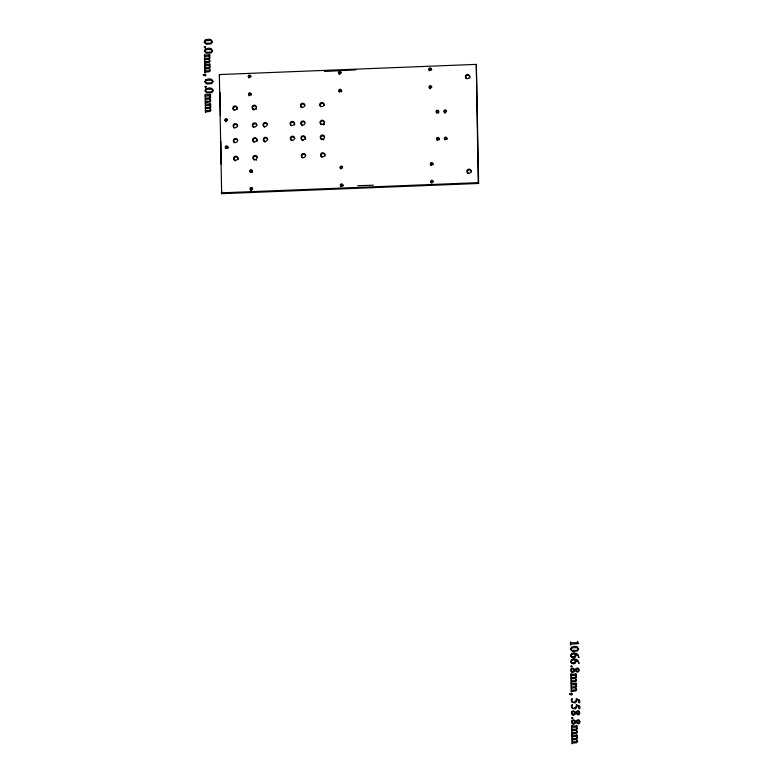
<?xml version="1.0" encoding="UTF-8"?>
<svg xmlns="http://www.w3.org/2000/svg" width="783" height="783" viewBox="0 0 783 783"><rect width="100%" height="100%" fill="white"/><g stroke="black" fill="none" stroke-linecap="round" stroke-linejoin="round"><path stroke-width="1.17" d="M324.358 71.488L355.854 69.883M219.338 74.561L476.309 64.372L478.638 183.476L221.658 193.665L219.338 74.561L219.769 75.374M221.227 192.843L478.198 182.654L478.638 183.476M357.714 185.708L373.403 185.199M476.309 64.372L478.198 182.654M220.043 92.443L220.415 115.62M220.816 141.224L221.188 164.391M221.618 191.218L221.658 193.665M248.877 77.889A1.272 1.233 -27.9 0 1 249.16 76.147A1.272 1.233 -27.9 0 1 250.922 76.382M429.515 70.842A1.272 1.233 -27.9 0 1 430.024 68.826A1.272 1.233 -27.9 0 1 431.707 70.01M321.294 124.781A2.124 2.055 -27.9 0 1 321.451 121.336A2.124 2.055 -27.9 0 1 324.622 122.716M324.505 123.792A2.124 2.055 -27.9 0 1 324.24 124.272M323.859 124.663A2.124 2.055 -27.9 0 1 323.389 124.957M323.927 139.58A2.124 2.055 -27.9 0 1 323.428 139.824M321.823 139.736A2.124 2.055 -27.9 0 1 321.373 139.443M321.01 139.041A2.124 2.055 -27.9 0 1 321.627 136.164A2.124 2.055 -27.9 0 1 324.544 136.692M291.012 125.632A2.124 2.055 -27.9 0 1 292.284 122.236A2.124 2.055 -27.9 0 1 294.604 124.947M235.125 160.887A2.124 2.055 -27.9 0 1 234.244 158.244A2.124 2.055 -27.9 0 1 236.867 157.089A2.124 2.055 -27.9 0 1 238.198 159.526M431.227 165.644A1.272 1.233 -27.9 0 1 431.443 163.49A1.272 1.233 -27.9 0 1 433.224 164.704M249.366 95.849A1.272 1.233 -27.9 0 1 249.767 93.715A1.272 1.233 -27.9 0 1 251.431 95.076M339.362 91.944A1.272 1.233 -27.9 0 1 340.468 90.055A1.272 1.233 -27.9 0 1 341.554 91.905M225.807 121.757A1.272 1.233 -27.9 0 1 225.563 119.907A1.272 1.233 -27.9 0 1 227.462 119.868M467.95 173.523A2.124 2.055 -27.9 0 1 468.577 170.126A2.124 2.055 -27.9 0 1 471.523 171.917M341.036 186.785A1.272 1.233 -27.9 0 1 341.554 184.768A1.272 1.233 -27.9 0 1 343.238 185.963M301.484 107.574A2.124 2.055 -27.9 0 1 301.152 107.144M300.956 106.654A2.124 2.055 -27.9 0 1 302.492 104.11A2.124 2.055 -27.9 0 1 305.047 105.558M438.871 112.801A1.272 1.233 -27.9 0 1 438.686 113.075M436.904 113.212A1.272 1.233 -27.9 0 1 436.924 111.343A1.272 1.233 -27.9 0 1 438.803 111.558M437.531 140.558A1.272 1.233 -27.9 0 1 437.061 138.953A1.272 1.233 -27.9 0 1 438.656 138.317A1.272 1.233 -27.9 0 1 439.4 139.805M320.668 106.733A2.124 2.055 -27.9 0 1 321.588 103.395A2.124 2.055 -27.9 0 1 324.358 105.431M256.579 159.996A2.124 2.055 -27.9 0 1 256.09 160.241M254.475 160.172A2.124 2.055 -27.9 0 1 253.839 156.962A2.124 2.055 -27.9 0 1 257.176 157.109M252.527 172.348A1.272 1.233 -27.9 0 1 252.332 172.612M250.54 172.681A1.272 1.233 -27.9 0 1 250.638 170.811A1.272 1.233 -27.9 0 1 252.508 171.105M301.631 139.599A2.124 2.055 -27.9 0 1 303.373 136.565A2.124 2.055 -27.9 0 1 305.517 139.247M302.855 140.617A2.124 2.055 -27.9 0 1 301.944 140.04M251.079 190.602A1.272 1.233 -27.9 0 1 250.697 188.781A1.272 1.233 -27.9 0 1 252.596 188.605M321.617 157.158A2.124 2.055 -27.9 0 1 322.459 153.644A2.124 2.055 -27.9 0 1 325.111 156.042M340.605 168.854A1.272 1.233 -27.9 0 1 342.572 167.278M302.375 157.931A2.124 2.055 -27.9 0 1 302.678 154.652A2.124 2.055 -27.9 0 1 305.81 155.709M444.91 139.824A1.272 1.233 -27.9 0 1 445.644 137.965A1.272 1.233 -27.9 0 1 447.259 139.11M445.282 113.173A1.272 1.233 -27.9 0 1 444.578 111.245A1.272 1.233 -27.9 0 1 446.672 111.294M225.817 148.457A1.272 1.233 -27.9 0 1 226.864 146.646A1.272 1.233 -27.9 0 1 228.147 148.251M234.088 127.962A2.124 2.055 -27.9 0 1 233.765 127.521M233.579 127.022A2.124 2.055 -27.9 0 1 235.194 124.517A2.124 2.055 -27.9 0 1 237.699 126.034M234.303 142.731A2.124 2.055 -27.9 0 1 234.694 139.628A2.124 2.055 -27.9 0 1 237.758 140.333M302.16 125.623A2.124 2.055 -27.9 0 1 301.739 125.29M301.426 124.859A2.124 2.055 -27.9 0 1 304.832 122.402M431.032 182.723A1.272 1.233 -27.9 0 1 433.332 181.685M466.247 78.692A2.124 2.055 -27.9 0 1 467.608 75.334A2.124 2.055 -27.9 0 1 469.859 78.094M265.192 142.124A2.124 2.055 -27.9 0 1 264.262 141.596M263.94 141.165A2.124 2.055 -27.9 0 1 265.026 138.209A2.124 2.055 -27.9 0 1 267.835 139.589M291.403 140.578A2.124 2.055 -27.9 0 1 291.785 137.309A2.124 2.055 -27.9 0 1 294.897 138.434M264.585 127.208A2.124 2.055 -27.9 0 1 264.135 126.915M263.783 126.513A2.124 2.055 -27.9 0 1 264.409 123.626A2.124 2.055 -27.9 0 1 267.316 124.174M256.481 108.935A2.124 2.055 -27.9 0 1 256.168 109.385M254.162 110.051A2.124 2.055 -27.9 0 1 253.193 109.581M252.84 109.18A2.124 2.055 -27.9 0 1 253.477 106.302A2.124 2.055 -27.9 0 1 256.393 106.87M253.477 127.326A2.124 2.055 -27.9 0 1 254.005 123.91A2.124 2.055 -27.9 0 1 257 125.623M253.819 142.203A2.124 2.055 -27.9 0 1 254.113 138.757A2.124 2.055 -27.9 0 1 257.225 140.265M257.216 140.813A2.124 2.055 -27.9 0 1 257.069 141.332M233.559 109.914A2.124 2.055 -27.9 0 1 235.017 106.752A2.124 2.055 -27.9 0 1 237.406 109.219M339.029 74.111A1.272 1.233 -27.9 0 1 340.899 72.525M430.121 88.822A1.272 1.233 -27.9 0 1 429.828 86.884A1.272 1.233 -27.9 0 1 431.815 87.06M576.366 698.788L576.014 700.638L573.812 702.341L572.314 701.901L571.688 700.746L572.432 698.994L571.972 698.495L571.218 700.041L572.138 702.351L575.476 702.919L577.433 699.571L578.49 700.022C577.472 703.614 581.221 703.917 579.449 699.904L576.366 698.788M576.464 704.798L576.102 706.648L573.91 708.351L572.402 707.91L571.786 706.746L572.53 705.003L572.07 704.504L571.316 706.051L572.236 708.361L575.574 708.928L577.531 705.581L578.578 706.031C577.57 709.623 581.319 709.927 579.537 705.914L576.464 704.798M570.778 644.203C570.357 647.707 570.151 639.173 570.807 642.716L577.042 642.686L577.502 641.443L578.657 643.616L570.778 644.203M204.764 75.237L203.061 74.591L204.95 75.863L205.763 75.54L205.812 74.316L204.872 74.385L204.764 75.237M571.218 694.452L569.505 693.797L571.394 695.079L572.216 694.746L572.265 693.523L571.326 693.601L571.218 694.452M204.843 56.396C204.363 59.107 204.246 52.53 204.803 55.016L209.159 54.967C209.032 52.843 211.195 56.944 209.149 56.024L210.128 57.864L209.12 59.175L210.177 61.035L209.413 62.327L204.97 62.865C204.441 65.547 204.314 58.911 204.97 61.554L209.061 61.436L209.531 60.565L208.777 59.302L204.989 59.616C204.343 62.425 204.216 55.593 204.97 58.343L208.914 58.226L209.482 57.374L208.738 56.092L204.843 56.396M204.999 65.752C204.52 68.454 204.392 61.877 204.95 64.363L209.315 64.314C209.169 62.19 211.361 66.281 209.296 65.371L210.275 67.211L209.267 68.522L210.333 70.382L209.57 71.674L205.117 72.212C204.588 74.894 204.471 68.258 205.117 70.901L209.208 70.783L209.678 69.912L208.924 68.65L205.136 68.963C204.49 71.772 204.363 64.94 205.126 67.69L209.061 67.573L209.629 66.721L208.885 65.439L204.999 65.752M205.479 96.123C204.999 98.834 204.882 92.257 205.44 94.743L209.795 94.694C209.658 92.57 211.841 96.661 209.785 95.751L210.764 97.591L209.756 98.903L210.813 100.762L210.05 102.054L205.606 102.593C205.077 105.274 204.95 98.638 205.606 101.281L209.697 101.164L210.167 100.293L209.413 99.03L205.626 99.343C204.98 102.152 204.852 95.32 205.606 98.071L209.55 97.944L210.118 97.102L209.374 95.82L205.479 96.123M205.635 105.48C205.156 108.181 205.029 101.604 205.586 104.09L209.952 104.041C209.824 101.907 211.958 106.038 209.932 105.098L210.911 106.938L209.903 108.25L210.97 110.109L210.206 111.401L205.753 111.94C205.224 114.621 205.107 107.985 205.753 110.628L209.844 110.511L210.314 109.64L209.56 108.377L205.772 108.69C205.126 111.499 204.999 104.668 205.763 107.418L209.697 107.3L210.265 106.449L209.521 105.167L205.635 105.48M571.296 675.612C570.817 678.323 570.69 671.736 571.247 674.232L575.613 674.173C575.476 672.049 577.639 676.15 575.593 675.24L576.572 677.07L575.564 678.381L576.631 680.241L575.867 681.533L571.424 682.081C570.885 684.753 570.768 678.117 571.424 680.77L575.505 680.642L575.985 679.771L575.221 678.509L571.433 678.832C570.787 681.641 570.66 674.799 571.424 677.549L575.358 677.432L575.926 676.59L575.182 675.298L571.296 675.612M571.443 684.959C570.964 687.67 570.836 681.083 571.394 683.579L575.759 683.53C575.632 681.386 577.766 685.516 575.75 684.587L576.728 686.417L575.711 687.738L576.777 689.588L576.014 690.88L571.57 691.428C571.032 694.1 570.915 687.464 571.57 690.117L575.652 689.989L576.131 689.118L575.378 687.856L571.59 688.179C570.934 690.988 570.807 684.146 571.57 686.897L575.505 686.779L576.082 685.937L575.339 684.645L571.443 684.959M572.128 727.358C571.639 730.069 571.521 723.482 572.079 725.978L576.435 725.919C576.308 723.795 578.471 727.896 576.425 726.986L577.404 728.816L576.396 730.128L577.453 731.988L576.689 733.28L572.246 733.818C571.717 736.5 571.59 729.864 572.246 732.516L576.337 732.389L576.807 731.518L576.053 730.255L572.265 730.578C571.619 733.377 571.492 726.546 572.246 729.296L576.19 729.179L576.758 728.337L576.014 727.045L572.128 727.358M572.275 736.705C571.796 739.416 571.668 732.829 572.226 735.325L576.591 735.266C576.454 733.142 578.617 737.243 576.572 736.333L577.551 738.163L576.542 739.475L577.609 741.335L576.846 742.627L572.402 743.175C571.864 745.847 571.747 739.211 572.402 741.863L576.484 741.736L576.963 740.865L576.2 739.602L572.412 739.925C571.766 742.734 571.639 735.893 572.402 738.643L576.337 738.526L576.905 737.684L576.161 736.392L572.275 736.705M571.257 668.741L570.748 670.395L571.355 672.078L572.813 672.656L575.407 670.698L577.423 672.245L578.617 671.638L579.117 670.121L578.539 668.467L577.188 667.879L574.937 669.465L572.676 667.997L571.257 668.741M571.942 711.463L571.433 713.127L572.04 714.81L573.499 715.388L576.092 713.43L578.108 714.977L579.303 714.37L579.792 712.853L579.224 711.199L577.874 710.612L575.622 712.197L573.362 710.729L571.942 711.463M572.089 720.477L571.57 722.141L572.187 723.825L573.645 724.402L576.239 722.435L578.245 723.991L579.449 723.384L579.939 721.867L579.361 720.213L578.02 719.626L575.769 721.212L573.499 719.743L572.089 720.477M578.774 669.954L577.433 671.393L575.642 670.336L577.57 668.76L578.774 669.954M579.459 712.687L578.118 714.125L576.327 713.068L578.255 711.493L579.459 712.687M579.606 721.701L578.265 723.14L576.474 722.083L578.392 720.507L579.606 721.701M205.577 47.127L204.911 47.812L204.226 47.176L204.892 46.481L205.577 47.127M206.213 86.854L205.547 87.539L204.862 86.903L205.528 86.208L206.213 86.854M575.896 655.616L575.26 657.211L573.401 657.916L571.414 657.309L570.504 655.547L571.463 653.629L574.066 652.679L577.717 654.177C580.389 661.909 578.49 653.678 575.339 654.069L575.896 655.616M572.021 666.333L571.365 667.028L570.67 666.392L571.336 665.697L572.021 666.333M575.985 661.625L575.358 663.221L573.489 663.925L571.512 663.318L570.601 661.557L571.561 659.638L574.164 658.689L577.815 660.186C580.487 667.919 578.588 659.687 575.436 660.079L575.985 661.625M572.853 718.08L572.187 718.774L571.502 718.138L572.167 717.443L572.853 718.08M571.551 669.367L571.081 670.444L572.442 671.755L574.683 669.798L572.843 668.907L571.551 669.367M572.236 712.099L571.766 713.176L573.127 714.487L575.368 712.53L573.528 711.639L572.236 712.099M572.373 721.114L571.913 722.19L573.273 723.502L575.515 721.544L573.675 720.654L572.373 721.114M205.205 40.07L204.167 42.018L206.183 44.308L211.097 43.887L212.496 41.734L210.95 39.581L208.298 39.15L205.205 40.07M205.352 49.084L204.314 51.032L206.33 53.322L211.234 52.901L212.643 50.748L211.097 48.595L208.435 48.164L205.352 49.084M205.841 79.797L204.803 81.745L206.82 84.035L211.733 83.615L213.133 81.461L211.586 79.308L208.934 78.877L205.841 79.797M205.988 88.812L204.95 90.759L206.966 93.05L211.87 92.629L213.279 90.476L211.733 88.322L209.071 87.892L205.988 88.812M571.463 647.267L570.425 649.205L572.442 651.505L577.345 651.084L578.754 648.931L577.208 646.768L574.546 646.347L571.463 647.267M571.786 654.285L570.876 655.616L571.492 656.604L574.321 656.565L575.329 655.126L574.761 653.942L571.786 654.285M571.884 660.294L570.973 661.625L571.59 662.614L574.419 662.575L575.427 661.136L574.859 659.952L571.884 660.294M205.998 40.599L204.5 42.076L205.489 43.222L210.588 43.143L212.173 41.724L210.49 40.422L205.998 40.599M206.144 49.613L204.647 51.081L205.626 52.236L210.735 52.158L212.32 50.738L210.637 49.437L206.144 49.613M206.634 80.326L205.136 81.804L206.125 82.949L211.224 82.871L212.81 81.452L211.126 80.15L206.634 80.326M206.781 89.34L205.283 90.808L206.262 91.963L211.371 91.885L212.956 90.466L211.273 89.164L206.781 89.34M572.256 647.795L570.758 649.264L571.737 650.409L576.846 650.34L578.431 648.911L576.748 647.61L572.256 647.795M249.278 77.556A1.272 1.233 -27.9 0 0 250.648 75.843A1.272 1.233 -27.9 0 0 248.485 75.559A1.272 1.233 -27.9 0 0 249.278 77.556M321.911 139.09A2.124 2.055 -27.9 0 0 324.348 136.359A2.124 2.055 -27.9 0 0 320.776 135.704A2.124 2.055 -27.9 0 0 321.911 139.09M341.476 186.354A1.272 1.233 -27.9 0 0 342.67 184.524A1.272 1.233 -27.9 0 0 340.478 184.465A1.272 1.233 -27.9 0 0 341.476 186.354M429.632 70.353A1.272 1.233 -27.9 0 0 431.247 68.875A1.272 1.233 -27.9 0 0 429.162 68.268A1.272 1.233 -27.9 0 0 429.632 70.353M321.882 124.331A2.124 2.055 -27.9 0 0 324.035 121.385A2.124 2.055 -27.9 0 0 320.413 121.081A2.124 2.055 -27.9 0 0 321.882 124.331M292 125.515A2.124 2.055 -27.9 0 0 294.114 122.54A2.124 2.055 -27.9 0 0 290.483 122.295A2.124 2.055 -27.9 0 0 292 125.515M444.852 112.361A1.272 1.233 -27.9 0 0 446.369 110.775A1.272 1.233 -27.9 0 0 444.245 110.305A1.272 1.233 -27.9 0 0 444.852 112.361M235.203 160.261A2.124 2.055 -27.9 0 0 237.758 157.637A2.124 2.055 -27.9 0 0 234.225 156.825A2.124 2.055 -27.9 0 0 235.203 160.261M431.413 165.037A1.272 1.233 -27.9 0 0 432.676 163.256A1.272 1.233 -27.9 0 0 430.503 163.099A1.272 1.233 -27.9 0 0 431.413 165.037M249.523 95.291A1.272 1.233 -27.9 0 0 250.951 93.627A1.272 1.233 -27.9 0 0 248.798 93.275A1.272 1.233 -27.9 0 0 249.523 95.291M339.695 91.689A1.272 1.233 -27.9 0 0 341.251 90.143A1.272 1.233 -27.9 0 0 339.137 89.624A1.272 1.233 -27.9 0 0 339.695 91.689M225.993 121.14A1.272 1.233 -27.9 0 0 227.207 119.319A1.272 1.233 -27.9 0 0 225.024 119.222A1.272 1.233 -27.9 0 0 225.993 121.14M468.469 173.209A2.124 2.055 -27.9 0 0 471.014 170.567A2.124 2.055 -27.9 0 0 467.471 169.784A2.124 2.055 -27.9 0 0 468.469 173.209M301.984 107.291A2.124 2.055 -27.9 0 0 304.616 104.736A2.124 2.055 -27.9 0 0 301.103 103.826A2.124 2.055 -27.9 0 0 301.984 107.291M250.677 172.162A1.272 1.233 -27.9 0 0 252.204 170.586A1.272 1.233 -27.9 0 0 250.08 170.107A1.272 1.233 -27.9 0 0 250.677 172.162M437.061 112.674A1.272 1.233 -27.9 0 0 438.509 111.029A1.272 1.233 -27.9 0 0 436.366 110.648A1.272 1.233 -27.9 0 0 437.061 112.674M437.394 139.863A1.272 1.233 -27.9 0 0 438.989 138.346A1.272 1.233 -27.9 0 0 436.885 137.779A1.272 1.233 -27.9 0 0 437.394 139.863M321.676 106.596A2.124 2.055 -27.9 0 0 323.722 103.571A2.124 2.055 -27.9 0 0 320.081 103.405A2.124 2.055 -27.9 0 0 321.676 106.596M254.563 159.517A2.124 2.055 -27.9 0 0 256.981 156.766A2.124 2.055 -27.9 0 0 253.408 156.14A2.124 2.055 -27.9 0 0 254.563 159.517M302.962 139.883A2.124 2.055 -27.9 0 0 304.978 136.849A2.124 2.055 -27.9 0 0 301.328 136.712A2.124 2.055 -27.9 0 0 302.962 139.883M445.253 139.55A1.272 1.233 -27.9 0 0 446.78 137.965A1.272 1.233 -27.9 0 0 444.656 137.495A1.272 1.233 -27.9 0 0 445.253 139.55M250.951 189.907A1.272 1.233 -27.9 0 0 252.488 188.341A1.272 1.233 -27.9 0 0 250.374 187.842A1.272 1.233 -27.9 0 0 250.951 189.907M322.146 156.825A2.124 2.055 -27.9 0 0 324.651 154.153A2.124 2.055 -27.9 0 0 321.099 153.409A2.124 2.055 -27.9 0 0 322.146 156.825M340.948 168.59A1.272 1.233 -27.9 0 0 342.474 167.004A1.272 1.233 -27.9 0 0 340.351 166.534A1.272 1.233 -27.9 0 0 340.948 168.59M302.913 157.589A2.124 2.055 -27.9 0 0 305.38 154.887A2.124 2.055 -27.9 0 0 301.817 154.192A2.124 2.055 -27.9 0 0 302.913 157.589M226.434 148.31A1.272 1.233 -27.9 0 0 227.647 146.49A1.272 1.233 -27.9 0 0 225.465 146.401A1.272 1.233 -27.9 0 0 226.434 148.31M431.511 182.752A1.272 1.233 -27.9 0 0 433.028 181.167A1.272 1.233 -27.9 0 0 430.904 180.697A1.272 1.233 -27.9 0 0 431.511 182.752M264.674 126.562A2.124 2.055 -27.9 0 0 267.12 123.841A2.124 2.055 -27.9 0 0 263.558 123.176A2.124 2.055 -27.9 0 0 264.674 126.562M234.567 127.698A2.124 2.055 -27.9 0 0 237.269 125.221A2.124 2.055 -27.9 0 0 233.784 124.213A2.124 2.055 -27.9 0 0 234.567 127.698M235.331 142.565A2.124 2.055 -27.9 0 0 237.327 139.521A2.124 2.055 -27.9 0 0 233.686 139.403A2.124 2.055 -27.9 0 0 235.331 142.565M302.228 125.026A2.124 2.055 -27.9 0 0 304.9 122.52A2.124 2.055 -27.9 0 0 301.416 121.541A2.124 2.055 -27.9 0 0 302.228 125.026M254.015 126.983A2.124 2.055 -27.9 0 0 256.472 124.272A2.124 2.055 -27.9 0 0 252.909 123.587A2.124 2.055 -27.9 0 0 254.015 126.983M467.216 78.623A2.124 2.055 -27.9 0 0 469.409 75.697A2.124 2.055 -27.9 0 0 465.787 75.354A2.124 2.055 -27.9 0 0 467.216 78.623M264.762 141.312A2.124 2.055 -27.9 0 0 267.404 138.777A2.124 2.055 -27.9 0 0 263.9 137.847A2.124 2.055 -27.9 0 0 264.762 141.312M253.721 109.238A2.124 2.055 -27.9 0 0 256.188 106.537A2.124 2.055 -27.9 0 0 252.625 105.842A2.124 2.055 -27.9 0 0 253.721 109.238M234.44 109.992A2.124 2.055 -27.9 0 0 236.946 107.33A2.124 2.055 -27.9 0 0 233.393 106.586A2.124 2.055 -27.9 0 0 234.44 109.992M291.922 140.255A2.124 2.055 -27.9 0 0 294.457 137.622A2.124 2.055 -27.9 0 0 290.924 136.829A2.124 2.055 -27.9 0 0 291.922 140.255M339.626 73.984A1.272 1.233 -27.9 0 0 340.889 72.193A1.272 1.233 -27.9 0 0 338.706 72.056A1.272 1.233 -27.9 0 0 339.626 73.984M254.387 141.792A2.124 2.055 -27.9 0 0 256.667 138.934A2.124 2.055 -27.9 0 0 253.056 138.483A2.124 2.055 -27.9 0 0 254.387 141.792M429.994 88.117A1.272 1.233 -27.9 0 0 431.511 86.541A1.272 1.233 -27.9 0 0 429.387 86.061A1.272 1.233 -27.9 0 0 429.994 88.117"/></g></svg>
